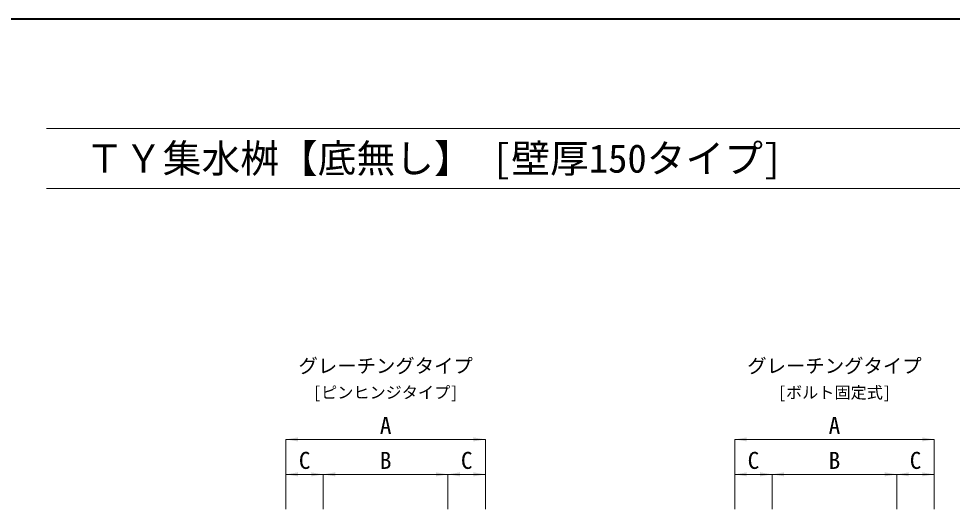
# Model space of a CAD drawing. Units: millimetres, scale not verified. Extents: x 3819 to 56619, y -16688 to 1396.
# Drawn here: x 33547 to 37292, y -5170 to -3205 of the extents above; entities that cross this region are included whole.
import ezdxf
from ezdxf.enums import TextEntityAlignment as Align

# ---------------------------------------------------------------- set-up
doc = ezdxf.new("R2010")
doc.units = ezdxf.units.MM
doc.header["$LTSCALE"] = 50
doc.layers.add('0_2', color=7, linetype='Continuous')
doc.layers.add('図枠', color=5, linetype='Continuous', lineweight=5)
doc.layers.add('寸法線', color=7, linetype='Continuous', lineweight=13)
doc.styles.add('ＭＳ ゴシック', font='')
doc.styles.get('ＭＳ ゴシック').set_extended_font_data('MS Gothic')

# ---------------------------------------------------------------- blocks, each defined once
blk = doc.blocks.new('filled_arrow')
at = {"color": 0, "linetype": 'Continuous', "lineweight": -2}
blk.add_solid([(7.5, 1.25), (0, 0), (7.5, -1.25)], dxfattribs=at)

msp = doc.modelspace()

# ---------------------------------------------------------------- linework, layer by layer
at = {"layer": '図枠', "lineweight": 40}
msp.add_line((33218.93, -3204.57), (40418.93, -3204.57), dxfattribs=at)
at = {"layer": '図枠', "lineweight": 13}
for p, q in [((33658.93, -3644.57), (39978.93, -3644.57)), ((33658.93, -3884.57), (39978.93, -3884.57))]:
    msp.add_line(p, q, dxfattribs=at)
at = {"layer": '寸法線'}
for p, q in [((34618.93, -4890.17), (35418.93, -4890.17)), ((34618.93, -5170.17), (34618.93, -4890.17)), ((35418.93, -5170.17), (35418.93, -4890.17)), ((36418.93, -4890.17), (37218.93, -4890.17)), ((36418.93, -5170.17), (36418.93, -4890.17)), ((37218.93, -5170.17), (37218.93, -4890.17)), ((34618.93, -5030.17), (34768.93, -5030.17)), ((34618.93, -5170.17), (34618.93, -5030.17)), ((34768.93, -5170.17), (34768.93, -5030.17)), ((34768.93, -5030.17), (35268.93, -5030.17)), ((34768.93, -5170.17), (34768.93, -5030.17)), ((35268.93, -5170.17), (35268.93, -5030.17)), ((35268.93, -5030.17), (35418.93, -5030.17)), ((35268.93, -5170.17), (35268.93, -5030.17)), ((35418.93, -5170.17), (35418.93, -5030.17)), ((36418.93, -5030.17), (36568.93, -5030.17)), ((36418.93, -5170.17), (36418.93, -5030.17)), ((36568.93, -5170.17), (36568.93, -5030.17)), ((36568.93, -5030.17), (37068.93, -5030.17)), ((36568.93, -5170.17), (36568.93, -5030.17)), ((37068.93, -5170.17), (37068.93, -5030.17)), ((37068.93, -5030.17), (37218.93, -5030.17)), ((37068.93, -5170.17), (37068.93, -5030.17)), ((37218.93, -5170.17), (37218.93, -5030.17))]:
    msp.add_line(p, q, dxfattribs=at)

# ---------------------------------------------------------------- block references
at = {"layer": '寸法線', "xscale": 6.4, "yscale": 6.4}
for p in [(34618.93, -4890.17), (36418.93, -4890.17), (34618.93, -5030.17), (34768.93, -5030.17), (35268.93, -5030.17), (36418.93, -5030.17), (36568.93, -5030.17), (37068.93, -5030.17)]:
    msp.add_blockref('filled_arrow', p, dxfattribs=at)
at = {"layer": '寸法線', "xscale": 6.4, "yscale": 6.4, "rotation": 180}
for p in [(35418.93, -4890.17), (37218.93, -4890.17), (34768.93, -5030.17), (35268.93, -5030.17), (35418.93, -5030.17), (36568.93, -5030.17), (37068.93, -5030.17), (37218.93, -5030.17)]:
    msp.add_blockref('filled_arrow', p, dxfattribs=at)

# ---------------------------------------------------------------- texts
at = {"layer": '0_2', "style": 'ＭＳ ゴシック'}
for s, height, p in [('グレーチングタイプ', 56.96, (35018.93, -4595.39)), ('グレーチングタイプ', 56.96, (36818.93, -4595.39)), ('[ピンヒンジタイプ]', 47.47, (35018.93, -4702.23)), ('[ボルト固定式]', 47.47, (36818.93, -4702.23))]:
    msp.add_text(s, height=height, dxfattribs=at).set_placement(p, align=Align.MIDDLE_CENTER)
at = {"layer": '図枠', "color": 7, "style": 'ＭＳ ゴシック'}
msp.add_text('\u3000ＴＹ集水桝【底無し】 [壁厚150タイプ]\u3000', height=113.9, dxfattribs=at).set_placement((33658.93, -3764.57), align=Align.MIDDLE_LEFT)
at = {"layer": '寸法線', "style": 'ＭＳ ゴシック'}
for s, p in [('A', (35018.93, -4834.17)), ('A', (36818.93, -4834.17)), ('C', (34693.93, -4974.17)), ('B', (35018.93, -4974.17)), ('C', (35343.93, -4974.17)), ('C', (36493.93, -4974.17)), ('B', (36818.93, -4974.17)), ('C', (37143.93, -4974.17))]:
    msp.add_text(s, height=68.36, dxfattribs=at).set_placement(p, align=Align.MIDDLE_CENTER)

doc.saveas('drawing.dxf')
